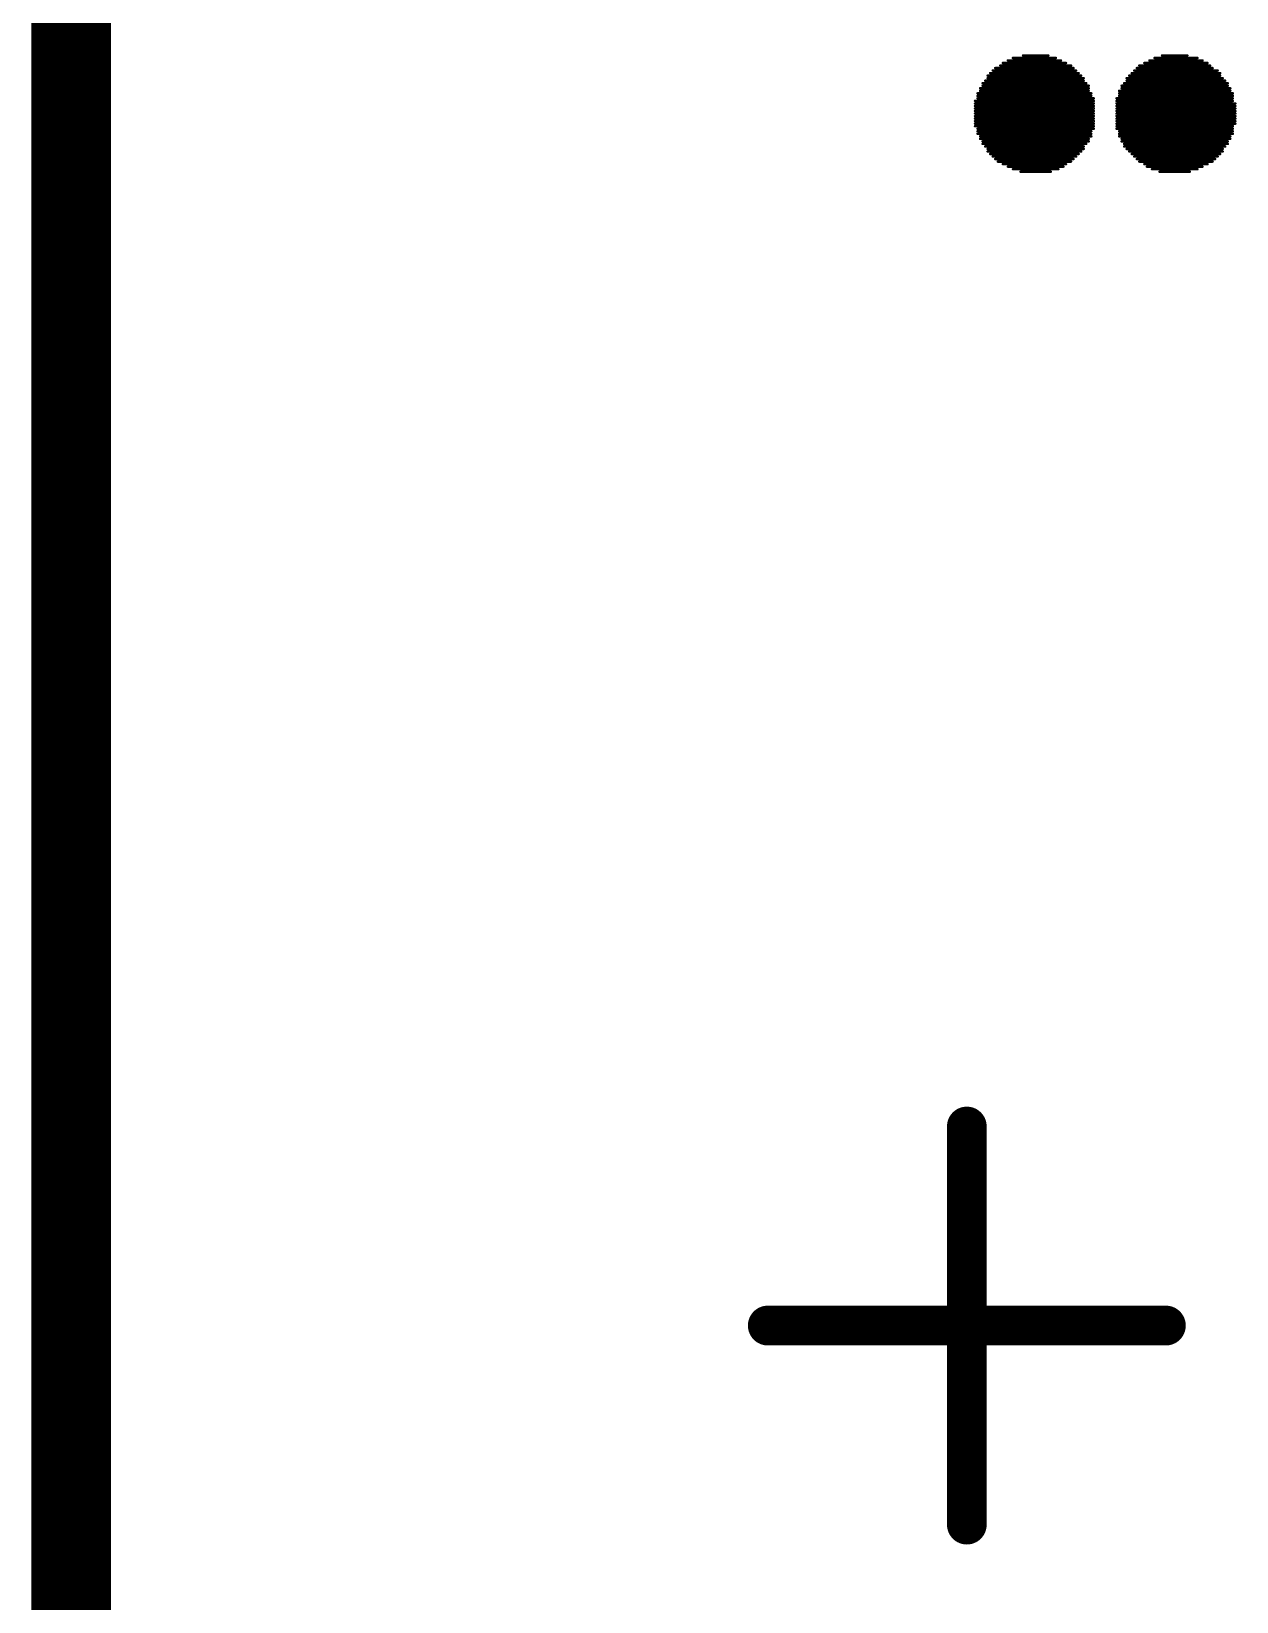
# Model space of a CAD drawing. Header units: inches. Extents: x -0.01 to 3.94, y -0.06 to 4.68.
# Drawn here: x 2.8602 to 2.9794, y 4.3034 to 4.4587 of the extents above; entities that cross this region are included whole.
import ezdxf

# ---------------------------------------------------------------- set-up
doc = ezdxf.new("R2010")
doc.units = ezdxf.units.IN
doc.header["$MEASUREMENT"] = 0
doc.layers.add('Top Courtyard', color=56, linetype='Continuous')
doc.layers.add('Top Overlay', color=2, linetype='Continuous')

# ---------------------------------------------------------------- blocks, each defined once
blk = doc.blocks.new('B3F23392_877C_4EEC_B1AF_B260E8D92153_550')
at = {"layer": 'Top Overlay'}
blk.add_lwpolyline([(0.31496, -0.03937, 0.00787, 0.00787, 0), (0.31496, 0.35433, 0.00787, 0.00787, 0)], format="xyseb", dxfattribs=at)
blk = doc.blocks.new('5394DE47_A0E8_4329_8464_7791B7C19310_562')
at = {"layer": 'Top Courtyard'}
for points in [[(0, -0.01969, 0.00394, 0.00394, 0), (0, 0.01969, 0.00394, 0.00394, 0)], [(-0.01968, 0, 0.00394, 0.00394, 0), (0.01969, 0, 0.00394, 0.00394, 0)]]:
    blk.add_lwpolyline(points, format="xyseb", dxfattribs=at)
for points in [[(-0.00098, 0.01969, 0.00197, 0.00197, 1), (0.00098, 0.01969, 0.00197, 0.00197, 1)], [(-0.02067, 0, 0.00197, 0.00197, 1), (-0.0187, 0, 0.00197, 0.00197, 1)], [(0.0187, 0, 0.00197, 0.00197, 1), (0.02067, 0, 0.00197, 0.00197, 1)], [(-0.00098, -0.01969, 0.00197, 0.00197, 1), (0.00098, -0.01969, 0.00197, 0.00197, 1)]]:
    blk.add_lwpolyline(points, format="xyseb", close=True, dxfattribs=at)
at = {"layer": 'Top Overlay'}
for points in [[(0.00256, 0.12413, 0.00025, 0.00025, 0), (0.01081, 0.12413, 0.00025, 0.00025, 0)], [(0.00281, 0.12438, 0.00025, 0.00025, 0), (0.01056, 0.12438, 0.00025, 0.00025, 0)], [(0.00331, 0.12463, 0.00025, 0.00025, 0), (0.01031, 0.12463, 0.00025, 0.00025, 0)], [(0.00356, 0.12488, 0.00025, 0.00025, 0), (0.00981, 0.12488, 0.00025, 0.00025, 0)], [(0.00406, 0.12513, 0.00025, 0.00025, 0), (0.00931, 0.12513, 0.00025, 0.00025, 0)], [(0.00456, 0.12538, 0.00025, 0.00025, 0), (0.00881, 0.12538, 0.00025, 0.00025, 0)], [(0.00556, 0.12563, 0.00025, 0.00025, 0), (0.00806, 0.12563, 0.00025, 0.00025, 0)], [(0.01656, 0.12413, 0.00025, 0.00025, 0), (0.02481, 0.12413, 0.00025, 0.00025, 0)], [(0.01681, 0.12438, 0.00025, 0.00025, 0), (0.02431, 0.12438, 0.00025, 0.00025, 0)], [(0.01706, 0.12463, 0.00025, 0.00025, 0), (0.02406, 0.12463, 0.00025, 0.00025, 0)], [(0.01756, 0.12488, 0.00025, 0.00025, 0), (0.02381, 0.12488, 0.00025, 0.00025, 0)], [(0.01806, 0.12513, 0.00025, 0.00025, 0), (0.02331, 0.12513, 0.00025, 0.00025, 0)], [(0.01856, 0.12538, 0.00025, 0.00025, 0), (0.02281, 0.12538, 0.00025, 0.00025, 0)], [(0.01931, 0.12563, 0.00025, 0.00025, 0), (0.02181, 0.12563, 0.00025, 0.00025, 0)], [(0.00156, 0.12288, 0.00025, 0.00025, 0), (0.01181, 0.12288, 0.00025, 0.00025, 0)], [(0.00156, 0.12263, 0.00025, 0.00025, 0), (0.01206, 0.12263, 0.00025, 0.00025, 0)], [(0.00181, 0.12313, 0.00025, 0.00025, 0), (0.01156, 0.12313, 0.00025, 0.00025, 0)], [(0.00206, 0.12363, 0.00025, 0.00025, 0), (0.01131, 0.12363, 0.00025, 0.00025, 0)], [(0.00206, 0.12338, 0.00025, 0.00025, 0), (0.01156, 0.12338, 0.00025, 0.00025, 0)], [(0.00231, 0.12388, 0.00025, 0.00025, 0), (0.01106, 0.12388, 0.00025, 0.00025, 0)], [(0.01531, 0.12263, 0.00025, 0.00025, 0), (0.02581, 0.12263, 0.00025, 0.00025, 0)], [(0.01556, 0.12288, 0.00025, 0.00025, 0), (0.02581, 0.12288, 0.00025, 0.00025, 0)], [(0.01581, 0.12338, 0.00025, 0.00025, 0), (0.02531, 0.12338, 0.00025, 0.00025, 0)], [(0.01581, 0.12313, 0.00025, 0.00025, 0), (0.02556, 0.12313, 0.00025, 0.00025, 0)], [(0.01606, 0.12363, 0.00025, 0.00025, 0), (0.02506, 0.12363, 0.00025, 0.00025, 0)], [(0.01631, 0.12388, 0.00025, 0.00025, 0), (0.02506, 0.12388, 0.00025, 0.00025, 0)], [(0.00081, 0.12113, 0.00025, 0.00025, 0), (0.01256, 0.12113, 0.00025, 0.00025, 0)], [(0.00106, 0.12188, 0.00025, 0.00025, 0), (0.01231, 0.12188, 0.00025, 0.00025, 0)], [(0.00106, 0.12163, 0.00025, 0.00025, 0), (0.01231, 0.12163, 0.00025, 0.00025, 0)], [(0.00106, 0.12138, 0.00025, 0.00025, 0), (0.01256, 0.12138, 0.00025, 0.00025, 0)], [(0.00131, 0.12238, 0.00025, 0.00025, 0), (0.01206, 0.12238, 0.00025, 0.00025, 0)], [(0.00131, 0.12213, 0.00025, 0.00025, 0), (0.01206, 0.12213, 0.00025, 0.00025, 0)], [(0.01481, 0.12138, 0.00025, 0.00025, 0), (0.02631, 0.12138, 0.00025, 0.00025, 0)], [(0.01481, 0.12113, 0.00025, 0.00025, 0), (0.02631, 0.12113, 0.00025, 0.00025, 0)], [(0.01506, 0.12213, 0.00025, 0.00025, 0), (0.02606, 0.12213, 0.00025, 0.00025, 0)], [(0.01506, 0.12188, 0.00025, 0.00025, 0), (0.02631, 0.12188, 0.00025, 0.00025, 0)], [(0.01506, 0.12163, 0.00025, 0.00025, 0), (0.02631, 0.12163, 0.00025, 0.00025, 0)], [(0.01531, 0.12238, 0.00025, 0.00025, 0), (0.02606, 0.12238, 0.00025, 0.00025, 0)], [(0.00081, 0.12088, 0.00025, 0.00025, 0), (0.01256, 0.12088, 0.00025, 0.00025, 0)], [(0.00081, 0.12063, 0.00025, 0.00025, 0), (0.01256, 0.12063, 0.00025, 0.00025, 0)], [(0.00081, 0.12038, 0.00025, 0.00025, 0), (0.01256, 0.12038, 0.00025, 0.00025, 0)], [(0.00081, 0.12013, 0.00025, 0.00025, 0), (0.01256, 0.12013, 0.00025, 0.00025, 0)], [(0.00081, 0.11988, 0.00025, 0.00025, 0), (0.01256, 0.11988, 0.00025, 0.00025, 0)], [(0.00081, 0.11963, 0.00025, 0.00025, 0), (0.01256, 0.11963, 0.00025, 0.00025, 0)], [(0.01481, 0.12088, 0.00025, 0.00025, 0), (0.02656, 0.12088, 0.00025, 0.00025, 0)], [(0.01481, 0.12063, 0.00025, 0.00025, 0), (0.02656, 0.12063, 0.00025, 0.00025, 0)], [(0.01481, 0.12038, 0.00025, 0.00025, 0), (0.02656, 0.12038, 0.00025, 0.00025, 0)], [(0.01481, 0.12013, 0.00025, 0.00025, 0), (0.02656, 0.12013, 0.00025, 0.00025, 0)], [(0.01481, 0.11988, 0.00025, 0.00025, 0), (0.02656, 0.11988, 0.00025, 0.00025, 0)], [(0.01481, 0.11963, 0.00025, 0.00025, 0), (0.02656, 0.11963, 0.00025, 0.00025, 0)], [(0.00081, 0.11938, 0.00025, 0.00025, 0), (0.01256, 0.11938, 0.00025, 0.00025, 0)], [(0.00081, 0.11913, 0.00025, 0.00025, 0), (0.01256, 0.11913, 0.00025, 0.00025, 0)], [(0.00081, 0.11888, 0.00025, 0.00025, 0), (0.01256, 0.11888, 0.00025, 0.00025, 0)], [(0.00081, 0.11863, 0.00025, 0.00025, 0), (0.01256, 0.11863, 0.00025, 0.00025, 0)], [(0.00106, 0.11838, 0.00025, 0.00025, 0), (0.01256, 0.11838, 0.00025, 0.00025, 0)], [(0.00106, 0.11813, 0.00025, 0.00025, 0), (0.01231, 0.11813, 0.00025, 0.00025, 0)], [(0.01481, 0.11938, 0.00025, 0.00025, 0), (0.02656, 0.11938, 0.00025, 0.00025, 0)], [(0.01481, 0.11913, 0.00025, 0.00025, 0), (0.02656, 0.11913, 0.00025, 0.00025, 0)], [(0.01481, 0.11888, 0.00025, 0.00025, 0), (0.02656, 0.11888, 0.00025, 0.00025, 0)], [(0.01481, 0.11863, 0.00025, 0.00025, 0), (0.02631, 0.11863, 0.00025, 0.00025, 0)], [(0.01481, 0.11838, 0.00025, 0.00025, 0), (0.02631, 0.11838, 0.00025, 0.00025, 0)], [(0.01506, 0.11813, 0.00025, 0.00025, 0), (0.02631, 0.11813, 0.00025, 0.00025, 0)], [(0.00106, 0.11788, 0.00025, 0.00025, 0), (0.01231, 0.11788, 0.00025, 0.00025, 0)], [(0.00131, 0.11763, 0.00025, 0.00025, 0), (0.01231, 0.11763, 0.00025, 0.00025, 0)], [(0.00131, 0.11738, 0.00025, 0.00025, 0), (0.01206, 0.11738, 0.00025, 0.00025, 0)], [(0.00156, 0.11713, 0.00025, 0.00025, 0), (0.01206, 0.11713, 0.00025, 0.00025, 0)], [(0.00156, 0.11688, 0.00025, 0.00025, 0), (0.01181, 0.11688, 0.00025, 0.00025, 0)], [(0.00181, 0.11663, 0.00025, 0.00025, 0), (0.01156, 0.11663, 0.00025, 0.00025, 0)], [(0.00206, 0.11638, 0.00025, 0.00025, 0), (0.01156, 0.11638, 0.00025, 0.00025, 0)], [(0.01506, 0.11788, 0.00025, 0.00025, 0), (0.02631, 0.11788, 0.00025, 0.00025, 0)], [(0.01506, 0.11763, 0.00025, 0.00025, 0), (0.02606, 0.11763, 0.00025, 0.00025, 0)], [(0.01531, 0.11738, 0.00025, 0.00025, 0), (0.02606, 0.11738, 0.00025, 0.00025, 0)], [(0.01531, 0.11713, 0.00025, 0.00025, 0), (0.02581, 0.11713, 0.00025, 0.00025, 0)], [(0.01556, 0.11688, 0.00025, 0.00025, 0), (0.02581, 0.11688, 0.00025, 0.00025, 0)], [(0.01556, 0.11663, 0.00025, 0.00025, 0), (0.02556, 0.11663, 0.00025, 0.00025, 0)], [(0.01581, 0.11638, 0.00025, 0.00025, 0), (0.02531, 0.11638, 0.00025, 0.00025, 0)], [(0.00206, 0.11613, 0.00025, 0.00025, 0), (0.01131, 0.11613, 0.00025, 0.00025, 0)], [(0.00231, 0.11588, 0.00025, 0.00025, 0), (0.01106, 0.11588, 0.00025, 0.00025, 0)], [(0.00256, 0.11563, 0.00025, 0.00025, 0), (0.01081, 0.11563, 0.00025, 0.00025, 0)], [(0.00281, 0.11538, 0.00025, 0.00025, 0), (0.01056, 0.11538, 0.00025, 0.00025, 0)], [(0.00306, 0.11513, 0.00025, 0.00025, 0), (0.01031, 0.11513, 0.00025, 0.00025, 0)], [(0.00356, 0.11488, 0.00025, 0.00025, 0), (0.00981, 0.11488, 0.00025, 0.00025, 0)], [(0.01606, 0.11613, 0.00025, 0.00025, 0), (0.02531, 0.11613, 0.00025, 0.00025, 0)], [(0.01631, 0.11588, 0.00025, 0.00025, 0), (0.02506, 0.11588, 0.00025, 0.00025, 0)], [(0.01656, 0.11563, 0.00025, 0.00025, 0), (0.02481, 0.11563, 0.00025, 0.00025, 0)], [(0.01681, 0.11538, 0.00025, 0.00025, 0), (0.02456, 0.11538, 0.00025, 0.00025, 0)], [(0.01706, 0.11513, 0.00025, 0.00025, 0), (0.02431, 0.11513, 0.00025, 0.00025, 0)], [(0.01756, 0.11488, 0.00025, 0.00025, 0), (0.02381, 0.11488, 0.00025, 0.00025, 0)], [(0.00406, 0.11463, 0.00025, 0.00025, 0), (0.00956, 0.11463, 0.00025, 0.00025, 0)], [(0.00456, 0.11438, 0.00025, 0.00025, 0), (0.00906, 0.11438, 0.00025, 0.00025, 0)], [(0.00531, 0.11413, 0.00025, 0.00025, 0), (0.00831, 0.11413, 0.00025, 0.00025, 0)], [(0.01781, 0.11463, 0.00025, 0.00025, 0), (0.02331, 0.11463, 0.00025, 0.00025, 0)], [(0.01831, 0.11438, 0.00025, 0.00025, 0), (0.02281, 0.11438, 0.00025, 0.00025, 0)], [(0.01906, 0.11413, 0.00025, 0.00025, 0), (0.02206, 0.11413, 0.00025, 0.00025, 0)]]:
    blk.add_lwpolyline(points, format="xyseb", dxfattribs=at)
for points in [[(0.0025, 0.12413, 0.000125, 0.000125, 1), (0.00262, 0.12413, 0.000125, 0.000125, 1)], [(0.00275, 0.12438, 0.000125, 0.000125, 1), (0.00287, 0.12438, 0.000125, 0.000125, 1)], [(0.00325, 0.12463, 0.000125, 0.000125, 1), (0.00337, 0.12463, 0.000125, 0.000125, 1)], [(0.0035, 0.12488, 0.000125, 0.000125, 1), (0.00362, 0.12488, 0.000125, 0.000125, 1)], [(0.004, 0.12513, 0.000125, 0.000125, 1), (0.00412, 0.12513, 0.000125, 0.000125, 1)], [(0.0045, 0.12538, 0.000125, 0.000125, 1), (0.00462, 0.12538, 0.000125, 0.000125, 1)], [(0.0055, 0.12563, 0.000125, 0.000125, 1), (0.00562, 0.12563, 0.000125, 0.000125, 1)], [(0.008, 0.12563, 0.000125, 0.000125, 1), (0.00812, 0.12563, 0.000125, 0.000125, 1)], [(0.00875, 0.12538, 0.000125, 0.000125, 1), (0.00887, 0.12538, 0.000125, 0.000125, 1)], [(0.00925, 0.12513, 0.000125, 0.000125, 1), (0.00937, 0.12513, 0.000125, 0.000125, 1)], [(0.00975, 0.12488, 0.000125, 0.000125, 1), (0.00987, 0.12488, 0.000125, 0.000125, 1)], [(0.01025, 0.12463, 0.000125, 0.000125, 1), (0.01037, 0.12463, 0.000125, 0.000125, 1)], [(0.0105, 0.12438, 0.000125, 0.000125, 1), (0.01062, 0.12438, 0.000125, 0.000125, 1)], [(0.01075, 0.12413, 0.000125, 0.000125, 1), (0.01087, 0.12413, 0.000125, 0.000125, 1)], [(0.0165, 0.12413, 0.000125, 0.000125, 1), (0.01662, 0.12413, 0.000125, 0.000125, 1)], [(0.01675, 0.12438, 0.000125, 0.000125, 1), (0.01687, 0.12438, 0.000125, 0.000125, 1)], [(0.017, 0.12463, 0.000125, 0.000125, 1), (0.01712, 0.12463, 0.000125, 0.000125, 1)], [(0.0175, 0.12488, 0.000125, 0.000125, 1), (0.01762, 0.12488, 0.000125, 0.000125, 1)], [(0.018, 0.12513, 0.000125, 0.000125, 1), (0.01812, 0.12513, 0.000125, 0.000125, 1)], [(0.0185, 0.12538, 0.000125, 0.000125, 1), (0.01862, 0.12538, 0.000125, 0.000125, 1)], [(0.01925, 0.12563, 0.000125, 0.000125, 1), (0.01937, 0.12563, 0.000125, 0.000125, 1)], [(0.02175, 0.12563, 0.000125, 0.000125, 1), (0.02187, 0.12563, 0.000125, 0.000125, 1)], [(0.02275, 0.12538, 0.000125, 0.000125, 1), (0.02287, 0.12538, 0.000125, 0.000125, 1)], [(0.02325, 0.12513, 0.000125, 0.000125, 1), (0.02337, 0.12513, 0.000125, 0.000125, 1)], [(0.02375, 0.12488, 0.000125, 0.000125, 1), (0.02387, 0.12488, 0.000125, 0.000125, 1)], [(0.024, 0.12463, 0.000125, 0.000125, 1), (0.02412, 0.12463, 0.000125, 0.000125, 1)], [(0.02425, 0.12438, 0.000125, 0.000125, 1), (0.02437, 0.12438, 0.000125, 0.000125, 1)], [(0.02475, 0.12413, 0.000125, 0.000125, 1), (0.02487, 0.12413, 0.000125, 0.000125, 1)], [(0.0015, 0.12288, 0.000125, 0.000125, 1), (0.00162, 0.12288, 0.000125, 0.000125, 1)], [(0.0015, 0.12263, 0.000125, 0.000125, 1), (0.00162, 0.12263, 0.000125, 0.000125, 1)], [(0.00175, 0.12313, 0.000125, 0.000125, 1), (0.00187, 0.12313, 0.000125, 0.000125, 1)], [(0.002, 0.12363, 0.000125, 0.000125, 1), (0.00212, 0.12363, 0.000125, 0.000125, 1)], [(0.002, 0.12338, 0.000125, 0.000125, 1), (0.00212, 0.12338, 0.000125, 0.000125, 1)], [(0.00225, 0.12388, 0.000125, 0.000125, 1), (0.00237, 0.12388, 0.000125, 0.000125, 1)], [(0.011, 0.12388, 0.000125, 0.000125, 1), (0.01112, 0.12388, 0.000125, 0.000125, 1)], [(0.01125, 0.12363, 0.000125, 0.000125, 1), (0.01137, 0.12363, 0.000125, 0.000125, 1)], [(0.0115, 0.12338, 0.000125, 0.000125, 1), (0.01162, 0.12338, 0.000125, 0.000125, 1)], [(0.0115, 0.12313, 0.000125, 0.000125, 1), (0.01162, 0.12313, 0.000125, 0.000125, 1)], [(0.01175, 0.12288, 0.000125, 0.000125, 1), (0.01187, 0.12288, 0.000125, 0.000125, 1)], [(0.012, 0.12263, 0.000125, 0.000125, 1), (0.01212, 0.12263, 0.000125, 0.000125, 1)], [(0.01525, 0.12263, 0.000125, 0.000125, 1), (0.01537, 0.12263, 0.000125, 0.000125, 1)], [(0.0155, 0.12288, 0.000125, 0.000125, 1), (0.01562, 0.12288, 0.000125, 0.000125, 1)], [(0.01575, 0.12338, 0.000125, 0.000125, 1), (0.01587, 0.12338, 0.000125, 0.000125, 1)], [(0.01575, 0.12313, 0.000125, 0.000125, 1), (0.01587, 0.12313, 0.000125, 0.000125, 1)], [(0.016, 0.12363, 0.000125, 0.000125, 1), (0.01612, 0.12363, 0.000125, 0.000125, 1)], [(0.01625, 0.12388, 0.000125, 0.000125, 1), (0.01637, 0.12388, 0.000125, 0.000125, 1)], [(0.025, 0.12388, 0.000125, 0.000125, 1), (0.02512, 0.12388, 0.000125, 0.000125, 1)], [(0.025, 0.12363, 0.000125, 0.000125, 1), (0.02512, 0.12363, 0.000125, 0.000125, 1)], [(0.02525, 0.12338, 0.000125, 0.000125, 1), (0.02537, 0.12338, 0.000125, 0.000125, 1)], [(0.0255, 0.12313, 0.000125, 0.000125, 1), (0.02562, 0.12313, 0.000125, 0.000125, 1)], [(0.02575, 0.12288, 0.000125, 0.000125, 1), (0.02587, 0.12288, 0.000125, 0.000125, 1)], [(0.02575, 0.12263, 0.000125, 0.000125, 1), (0.02587, 0.12263, 0.000125, 0.000125, 1)], [(0.00075, 0.12113, 0.000125, 0.000125, 1), (0.00087, 0.12113, 0.000125, 0.000125, 1)], [(0.001, 0.12188, 0.000125, 0.000125, 1), (0.00112, 0.12188, 0.000125, 0.000125, 1)], [(0.001, 0.12163, 0.000125, 0.000125, 1), (0.00112, 0.12163, 0.000125, 0.000125, 1)], [(0.001, 0.12138, 0.000125, 0.000125, 1), (0.00112, 0.12138, 0.000125, 0.000125, 1)], [(0.00125, 0.12238, 0.000125, 0.000125, 1), (0.00137, 0.12238, 0.000125, 0.000125, 1)], [(0.00125, 0.12213, 0.000125, 0.000125, 1), (0.00137, 0.12213, 0.000125, 0.000125, 1)], [(0.012, 0.12238, 0.000125, 0.000125, 1), (0.01212, 0.12238, 0.000125, 0.000125, 1)], [(0.012, 0.12213, 0.000125, 0.000125, 1), (0.01212, 0.12213, 0.000125, 0.000125, 1)], [(0.01225, 0.12188, 0.000125, 0.000125, 1), (0.01237, 0.12188, 0.000125, 0.000125, 1)], [(0.01225, 0.12163, 0.000125, 0.000125, 1), (0.01237, 0.12163, 0.000125, 0.000125, 1)], [(0.0125, 0.12138, 0.000125, 0.000125, 1), (0.01262, 0.12138, 0.000125, 0.000125, 1)], [(0.0125, 0.12113, 0.000125, 0.000125, 1), (0.01262, 0.12113, 0.000125, 0.000125, 1)], [(0.01475, 0.12138, 0.000125, 0.000125, 1), (0.01487, 0.12138, 0.000125, 0.000125, 1)], [(0.01475, 0.12113, 0.000125, 0.000125, 1), (0.01487, 0.12113, 0.000125, 0.000125, 1)], [(0.015, 0.12213, 0.000125, 0.000125, 1), (0.01512, 0.12213, 0.000125, 0.000125, 1)], [(0.015, 0.12188, 0.000125, 0.000125, 1), (0.01512, 0.12188, 0.000125, 0.000125, 1)], [(0.015, 0.12163, 0.000125, 0.000125, 1), (0.01512, 0.12163, 0.000125, 0.000125, 1)], [(0.01525, 0.12238, 0.000125, 0.000125, 1), (0.01537, 0.12238, 0.000125, 0.000125, 1)], [(0.026, 0.12238, 0.000125, 0.000125, 1), (0.02612, 0.12238, 0.000125, 0.000125, 1)], [(0.026, 0.12213, 0.000125, 0.000125, 1), (0.02612, 0.12213, 0.000125, 0.000125, 1)], [(0.02625, 0.12188, 0.000125, 0.000125, 1), (0.02637, 0.12188, 0.000125, 0.000125, 1)], [(0.02625, 0.12163, 0.000125, 0.000125, 1), (0.02637, 0.12163, 0.000125, 0.000125, 1)], [(0.02625, 0.12138, 0.000125, 0.000125, 1), (0.02637, 0.12138, 0.000125, 0.000125, 1)], [(0.02625, 0.12113, 0.000125, 0.000125, 1), (0.02637, 0.12113, 0.000125, 0.000125, 1)], [(0.00075, 0.12088, 0.000125, 0.000125, 1), (0.00087, 0.12088, 0.000125, 0.000125, 1)], [(0.00075, 0.12063, 0.000125, 0.000125, 1), (0.00087, 0.12063, 0.000125, 0.000125, 1)], [(0.00075, 0.12038, 0.000125, 0.000125, 1), (0.00087, 0.12038, 0.000125, 0.000125, 1)], [(0.00075, 0.12013, 0.000125, 0.000125, 1), (0.00087, 0.12013, 0.000125, 0.000125, 1)], [(0.00075, 0.11988, 0.000125, 0.000125, 1), (0.00087, 0.11988, 0.000125, 0.000125, 1)], [(0.00075, 0.11963, 0.000125, 0.000125, 1), (0.00087, 0.11963, 0.000125, 0.000125, 1)], [(0.0125, 0.12088, 0.000125, 0.000125, 1), (0.01262, 0.12088, 0.000125, 0.000125, 1)], [(0.0125, 0.12063, 0.000125, 0.000125, 1), (0.01262, 0.12063, 0.000125, 0.000125, 1)], [(0.0125, 0.12038, 0.000125, 0.000125, 1), (0.01262, 0.12038, 0.000125, 0.000125, 1)], [(0.0125, 0.12013, 0.000125, 0.000125, 1), (0.01262, 0.12013, 0.000125, 0.000125, 1)], [(0.0125, 0.11988, 0.000125, 0.000125, 1), (0.01262, 0.11988, 0.000125, 0.000125, 1)], [(0.0125, 0.11963, 0.000125, 0.000125, 1), (0.01262, 0.11963, 0.000125, 0.000125, 1)], [(0.01475, 0.12088, 0.000125, 0.000125, 1), (0.01487, 0.12088, 0.000125, 0.000125, 1)], [(0.01475, 0.12063, 0.000125, 0.000125, 1), (0.01487, 0.12063, 0.000125, 0.000125, 1)], [(0.01475, 0.12038, 0.000125, 0.000125, 1), (0.01487, 0.12038, 0.000125, 0.000125, 1)], [(0.01475, 0.12013, 0.000125, 0.000125, 1), (0.01487, 0.12013, 0.000125, 0.000125, 1)], [(0.01475, 0.11988, 0.000125, 0.000125, 1), (0.01487, 0.11988, 0.000125, 0.000125, 1)], [(0.01475, 0.11963, 0.000125, 0.000125, 1), (0.01487, 0.11963, 0.000125, 0.000125, 1)], [(0.0265, 0.12088, 0.000125, 0.000125, 1), (0.02662, 0.12088, 0.000125, 0.000125, 1)], [(0.0265, 0.12063, 0.000125, 0.000125, 1), (0.02662, 0.12063, 0.000125, 0.000125, 1)], [(0.0265, 0.12038, 0.000125, 0.000125, 1), (0.02662, 0.12038, 0.000125, 0.000125, 1)], [(0.0265, 0.12013, 0.000125, 0.000125, 1), (0.02662, 0.12013, 0.000125, 0.000125, 1)], [(0.0265, 0.11988, 0.000125, 0.000125, 1), (0.02662, 0.11988, 0.000125, 0.000125, 1)], [(0.0265, 0.11963, 0.000125, 0.000125, 1), (0.02662, 0.11963, 0.000125, 0.000125, 1)], [(0.00075, 0.11938, 0.000125, 0.000125, 1), (0.00087, 0.11938, 0.000125, 0.000125, 1)], [(0.00075, 0.11913, 0.000125, 0.000125, 1), (0.00087, 0.11913, 0.000125, 0.000125, 1)], [(0.00075, 0.11888, 0.000125, 0.000125, 1), (0.00087, 0.11888, 0.000125, 0.000125, 1)], [(0.00075, 0.11863, 0.000125, 0.000125, 1), (0.00087, 0.11863, 0.000125, 0.000125, 1)], [(0.001, 0.11838, 0.000125, 0.000125, 1), (0.00112, 0.11838, 0.000125, 0.000125, 1)], [(0.001, 0.11813, 0.000125, 0.000125, 1), (0.00112, 0.11813, 0.000125, 0.000125, 1)], [(0.01225, 0.11813, 0.000125, 0.000125, 1), (0.01237, 0.11813, 0.000125, 0.000125, 1)], [(0.0125, 0.11938, 0.000125, 0.000125, 1), (0.01262, 0.11938, 0.000125, 0.000125, 1)], [(0.0125, 0.11913, 0.000125, 0.000125, 1), (0.01262, 0.11913, 0.000125, 0.000125, 1)], [(0.0125, 0.11888, 0.000125, 0.000125, 1), (0.01262, 0.11888, 0.000125, 0.000125, 1)], [(0.0125, 0.11863, 0.000125, 0.000125, 1), (0.01262, 0.11863, 0.000125, 0.000125, 1)], [(0.0125, 0.11838, 0.000125, 0.000125, 1), (0.01262, 0.11838, 0.000125, 0.000125, 1)], [(0.01475, 0.11938, 0.000125, 0.000125, 1), (0.01487, 0.11938, 0.000125, 0.000125, 1)], [(0.01475, 0.11913, 0.000125, 0.000125, 1), (0.01487, 0.11913, 0.000125, 0.000125, 1)], [(0.01475, 0.11888, 0.000125, 0.000125, 1), (0.01487, 0.11888, 0.000125, 0.000125, 1)], [(0.01475, 0.11863, 0.000125, 0.000125, 1), (0.01487, 0.11863, 0.000125, 0.000125, 1)], [(0.01475, 0.11838, 0.000125, 0.000125, 1), (0.01487, 0.11838, 0.000125, 0.000125, 1)], [(0.015, 0.11813, 0.000125, 0.000125, 1), (0.01512, 0.11813, 0.000125, 0.000125, 1)], [(0.02625, 0.11863, 0.000125, 0.000125, 1), (0.02637, 0.11863, 0.000125, 0.000125, 1)], [(0.02625, 0.11838, 0.000125, 0.000125, 1), (0.02637, 0.11838, 0.000125, 0.000125, 1)], [(0.02625, 0.11813, 0.000125, 0.000125, 1), (0.02637, 0.11813, 0.000125, 0.000125, 1)], [(0.0265, 0.11938, 0.000125, 0.000125, 1), (0.02662, 0.11938, 0.000125, 0.000125, 1)], [(0.0265, 0.11913, 0.000125, 0.000125, 1), (0.02662, 0.11913, 0.000125, 0.000125, 1)], [(0.0265, 0.11888, 0.000125, 0.000125, 1), (0.02662, 0.11888, 0.000125, 0.000125, 1)], [(0.001, 0.11788, 0.000125, 0.000125, 1), (0.00112, 0.11788, 0.000125, 0.000125, 1)], [(0.00125, 0.11763, 0.000125, 0.000125, 1), (0.00137, 0.11763, 0.000125, 0.000125, 1)], [(0.00125, 0.11738, 0.000125, 0.000125, 1), (0.00137, 0.11738, 0.000125, 0.000125, 1)], [(0.0015, 0.11713, 0.000125, 0.000125, 1), (0.00162, 0.11713, 0.000125, 0.000125, 1)], [(0.0015, 0.11688, 0.000125, 0.000125, 1), (0.00162, 0.11688, 0.000125, 0.000125, 1)], [(0.00175, 0.11663, 0.000125, 0.000125, 1), (0.00187, 0.11663, 0.000125, 0.000125, 1)], [(0.002, 0.11638, 0.000125, 0.000125, 1), (0.00212, 0.11638, 0.000125, 0.000125, 1)], [(0.0115, 0.11663, 0.000125, 0.000125, 1), (0.01162, 0.11663, 0.000125, 0.000125, 1)], [(0.0115, 0.11638, 0.000125, 0.000125, 1), (0.01162, 0.11638, 0.000125, 0.000125, 1)], [(0.01175, 0.11688, 0.000125, 0.000125, 1), (0.01187, 0.11688, 0.000125, 0.000125, 1)], [(0.012, 0.11738, 0.000125, 0.000125, 1), (0.01212, 0.11738, 0.000125, 0.000125, 1)], [(0.012, 0.11713, 0.000125, 0.000125, 1), (0.01212, 0.11713, 0.000125, 0.000125, 1)], [(0.01225, 0.11788, 0.000125, 0.000125, 1), (0.01237, 0.11788, 0.000125, 0.000125, 1)], [(0.01225, 0.11763, 0.000125, 0.000125, 1), (0.01237, 0.11763, 0.000125, 0.000125, 1)], [(0.015, 0.11788, 0.000125, 0.000125, 1), (0.01512, 0.11788, 0.000125, 0.000125, 1)], [(0.015, 0.11763, 0.000125, 0.000125, 1), (0.01512, 0.11763, 0.000125, 0.000125, 1)], [(0.01525, 0.11738, 0.000125, 0.000125, 1), (0.01537, 0.11738, 0.000125, 0.000125, 1)], [(0.01525, 0.11713, 0.000125, 0.000125, 1), (0.01537, 0.11713, 0.000125, 0.000125, 1)], [(0.0155, 0.11688, 0.000125, 0.000125, 1), (0.01562, 0.11688, 0.000125, 0.000125, 1)], [(0.0155, 0.11663, 0.000125, 0.000125, 1), (0.01562, 0.11663, 0.000125, 0.000125, 1)], [(0.01575, 0.11638, 0.000125, 0.000125, 1), (0.01587, 0.11638, 0.000125, 0.000125, 1)], [(0.02525, 0.11638, 0.000125, 0.000125, 1), (0.02537, 0.11638, 0.000125, 0.000125, 1)], [(0.0255, 0.11663, 0.000125, 0.000125, 1), (0.02562, 0.11663, 0.000125, 0.000125, 1)], [(0.02575, 0.11713, 0.000125, 0.000125, 1), (0.02587, 0.11713, 0.000125, 0.000125, 1)], [(0.02575, 0.11688, 0.000125, 0.000125, 1), (0.02587, 0.11688, 0.000125, 0.000125, 1)], [(0.026, 0.11763, 0.000125, 0.000125, 1), (0.02612, 0.11763, 0.000125, 0.000125, 1)], [(0.026, 0.11738, 0.000125, 0.000125, 1), (0.02612, 0.11738, 0.000125, 0.000125, 1)], [(0.02625, 0.11788, 0.000125, 0.000125, 1), (0.02637, 0.11788, 0.000125, 0.000125, 1)], [(0.002, 0.11613, 0.000125, 0.000125, 1), (0.00212, 0.11613, 0.000125, 0.000125, 1)], [(0.00225, 0.11588, 0.000125, 0.000125, 1), (0.00237, 0.11588, 0.000125, 0.000125, 1)], [(0.0025, 0.11563, 0.000125, 0.000125, 1), (0.00262, 0.11563, 0.000125, 0.000125, 1)], [(0.00275, 0.11538, 0.000125, 0.000125, 1), (0.00287, 0.11538, 0.000125, 0.000125, 1)], [(0.003, 0.11513, 0.000125, 0.000125, 1), (0.00312, 0.11513, 0.000125, 0.000125, 1)], [(0.0035, 0.11488, 0.000125, 0.000125, 1), (0.00362, 0.11488, 0.000125, 0.000125, 1)], [(0.00975, 0.11488, 0.000125, 0.000125, 1), (0.00987, 0.11488, 0.000125, 0.000125, 1)], [(0.01025, 0.11513, 0.000125, 0.000125, 1), (0.01037, 0.11513, 0.000125, 0.000125, 1)], [(0.0105, 0.11538, 0.000125, 0.000125, 1), (0.01062, 0.11538, 0.000125, 0.000125, 1)], [(0.01075, 0.11563, 0.000125, 0.000125, 1), (0.01087, 0.11563, 0.000125, 0.000125, 1)], [(0.011, 0.11588, 0.000125, 0.000125, 1), (0.01112, 0.11588, 0.000125, 0.000125, 1)], [(0.01125, 0.11613, 0.000125, 0.000125, 1), (0.01137, 0.11613, 0.000125, 0.000125, 1)], [(0.016, 0.11613, 0.000125, 0.000125, 1), (0.01612, 0.11613, 0.000125, 0.000125, 1)], [(0.01625, 0.11588, 0.000125, 0.000125, 1), (0.01637, 0.11588, 0.000125, 0.000125, 1)], [(0.0165, 0.11563, 0.000125, 0.000125, 1), (0.01662, 0.11563, 0.000125, 0.000125, 1)], [(0.01675, 0.11538, 0.000125, 0.000125, 1), (0.01687, 0.11538, 0.000125, 0.000125, 1)], [(0.017, 0.11513, 0.000125, 0.000125, 1), (0.01712, 0.11513, 0.000125, 0.000125, 1)], [(0.0175, 0.11488, 0.000125, 0.000125, 1), (0.01762, 0.11488, 0.000125, 0.000125, 1)], [(0.02375, 0.11488, 0.000125, 0.000125, 1), (0.02387, 0.11488, 0.000125, 0.000125, 1)], [(0.02425, 0.11513, 0.000125, 0.000125, 1), (0.02437, 0.11513, 0.000125, 0.000125, 1)], [(0.0245, 0.11538, 0.000125, 0.000125, 1), (0.02462, 0.11538, 0.000125, 0.000125, 1)], [(0.02475, 0.11563, 0.000125, 0.000125, 1), (0.02487, 0.11563, 0.000125, 0.000125, 1)], [(0.025, 0.11588, 0.000125, 0.000125, 1), (0.02512, 0.11588, 0.000125, 0.000125, 1)], [(0.02525, 0.11613, 0.000125, 0.000125, 1), (0.02537, 0.11613, 0.000125, 0.000125, 1)], [(0.004, 0.11463, 0.000125, 0.000125, 1), (0.00412, 0.11463, 0.000125, 0.000125, 1)], [(0.0045, 0.11438, 0.000125, 0.000125, 1), (0.00462, 0.11438, 0.000125, 0.000125, 1)], [(0.00525, 0.11413, 0.000125, 0.000125, 1), (0.00537, 0.11413, 0.000125, 0.000125, 1)], [(0.00825, 0.11413, 0.000125, 0.000125, 1), (0.00837, 0.11413, 0.000125, 0.000125, 1)], [(0.009, 0.11438, 0.000125, 0.000125, 1), (0.00912, 0.11438, 0.000125, 0.000125, 1)], [(0.0095, 0.11463, 0.000125, 0.000125, 1), (0.00962, 0.11463, 0.000125, 0.000125, 1)], [(0.01775, 0.11463, 0.000125, 0.000125, 1), (0.01787, 0.11463, 0.000125, 0.000125, 1)], [(0.01825, 0.11438, 0.000125, 0.000125, 1), (0.01837, 0.11438, 0.000125, 0.000125, 1)], [(0.019, 0.11413, 0.000125, 0.000125, 1), (0.01912, 0.11413, 0.000125, 0.000125, 1)], [(0.022, 0.11413, 0.000125, 0.000125, 1), (0.02212, 0.11413, 0.000125, 0.000125, 1)], [(0.02275, 0.11438, 0.000125, 0.000125, 1), (0.02287, 0.11438, 0.000125, 0.000125, 1)], [(0.02325, 0.11463, 0.000125, 0.000125, 1), (0.02337, 0.11463, 0.000125, 0.000125, 1)]]:
    blk.add_lwpolyline(points, format="xyseb", close=True, dxfattribs=at)

msp = doc.modelspace()

# ---------------------------------------------------------------- block references
msp.add_blockref('B3F23392_877C_4EEC_B1AF_B260E8D92153_550', (2.54921, 4.15354))
at = {"rotation": 360}
msp.add_blockref('5394DE47_A0E8_4329_8464_7791B7C19310_562', (2.95276, 4.33071), dxfattribs=at)

doc.saveas('drawing.dxf')
